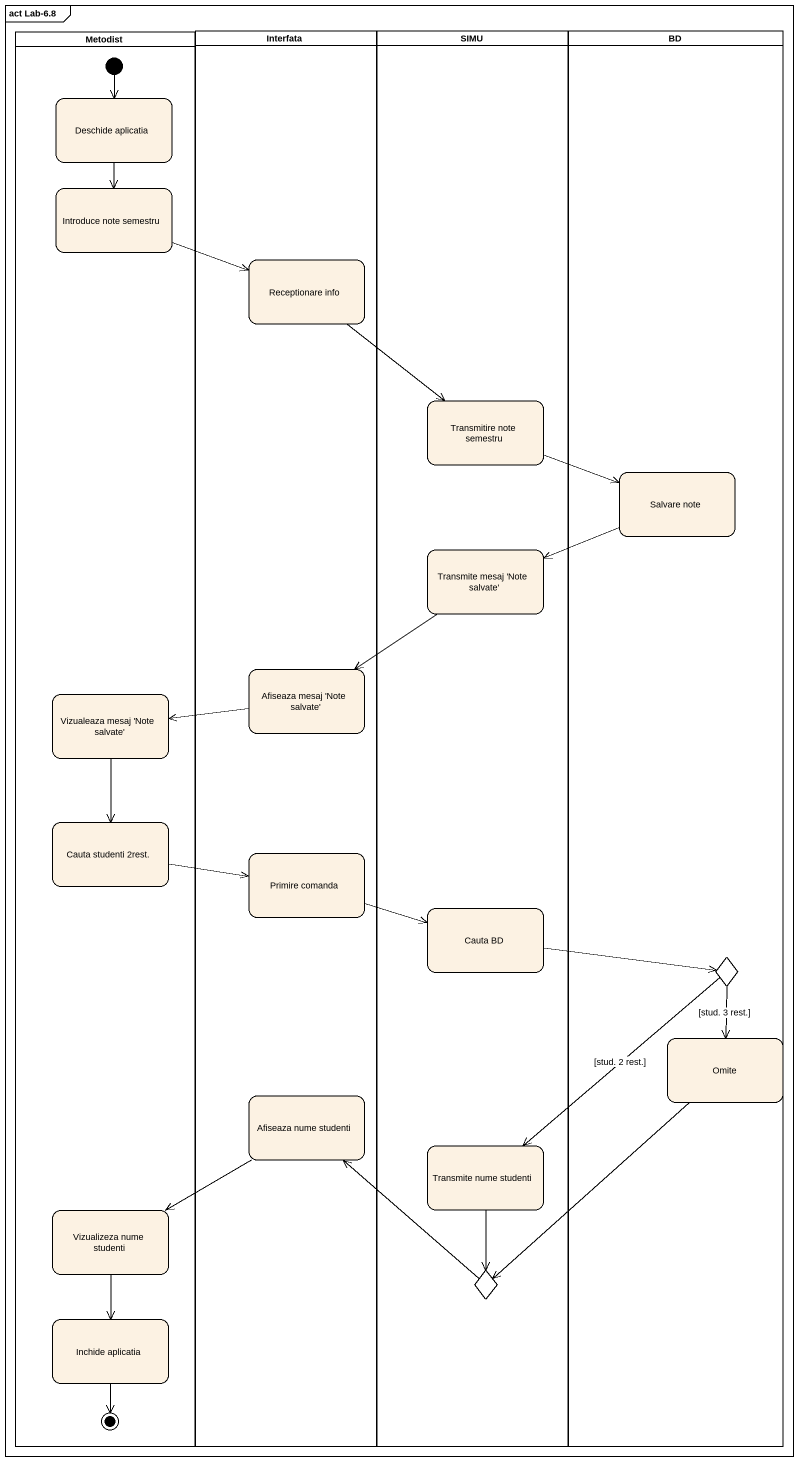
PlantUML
@startuml
mainframe act Lab-6.8
hide empty description
state Metodist <<partition>> {
  state "Deschide aplicatia" as Deschide_aplicatia
  state "Introduce note semestru" as Introduce_note_semestru
  state "Vizualeaza mesaj 'Note salvate'" as Vizualeaza_mesaj_Note
  state "Cauta studenti 2rest." as Cauta_studenti_2rest
  state "Vizualizeza nume studenti" as Vizualizeza_nume_studenti
  state "Inchide aplicatia" as Inchide_aplicatia
  [*] --> Deschide_aplicatia
  Inchide_aplicatia --> [*]
}
state Interfata <<partition>> {
  state "Receptionare info" as Receptionare_info
  state "Afiseaza mesaj 'Note salvate'" as Afiseaza_mesaj_Note_salvate
  state "Primire comanda" as Primire_comanda
  state "Afiseaza nume studenti" as Afiseaza_nume_studenti
}
state SIMU <<partition>> {
  state "Transmitire note semestru" as Transmitire_note_semestru
  state "Transmite mesaj 'Note salvate'" as Transmite_mesaj_Note_salvate
  state "Cauta BD" as Cauta_BD
  state "Transmite nume studenti" as Transmite_nume_studenti
  state choice2 <<choice>>
}
state BD <<partition>> {
  state "Salvare note" as Salvare_note
  state choice1 <<choice>>
  state Omite
}
Deschide_aplicatia --> Introduce_note_semestru
Introduce_note_semestru -right-> Receptionare_info
Receptionare_info --> Transmitire_note_semestru
Transmitire_note_semestru -right-> Salvare_note
Salvare_note -left-> Transmite_mesaj_Note_salvate
Transmite_mesaj_Note_salvate --> Afiseaza_mesaj_Note_salvate
Afiseaza_mesaj_Note_salvate -left-> Vizualeaza_mesaj_Note
Vizualeaza_mesaj_Note --> Cauta_studenti_2rest
Cauta_studenti_2rest -right-> Primire_comanda
Primire_comanda -right-> Cauta_BD
Cauta_BD -right-> choice1
choice1 --> Omite : [stud. 3 rest.]
choice1 --> Transmite_nume_studenti : [stud. 2 rest.]
Omite --> choice2
Afiseaza_nume_studenti -left-> Vizualizeza_nume_studenti
Transmite_nume_studenti --> choice2
Vizualizeza_nume_studenti --> Inchide_aplicatia
choice2 -up-> Afiseaza_nume_studenti
@enduml
